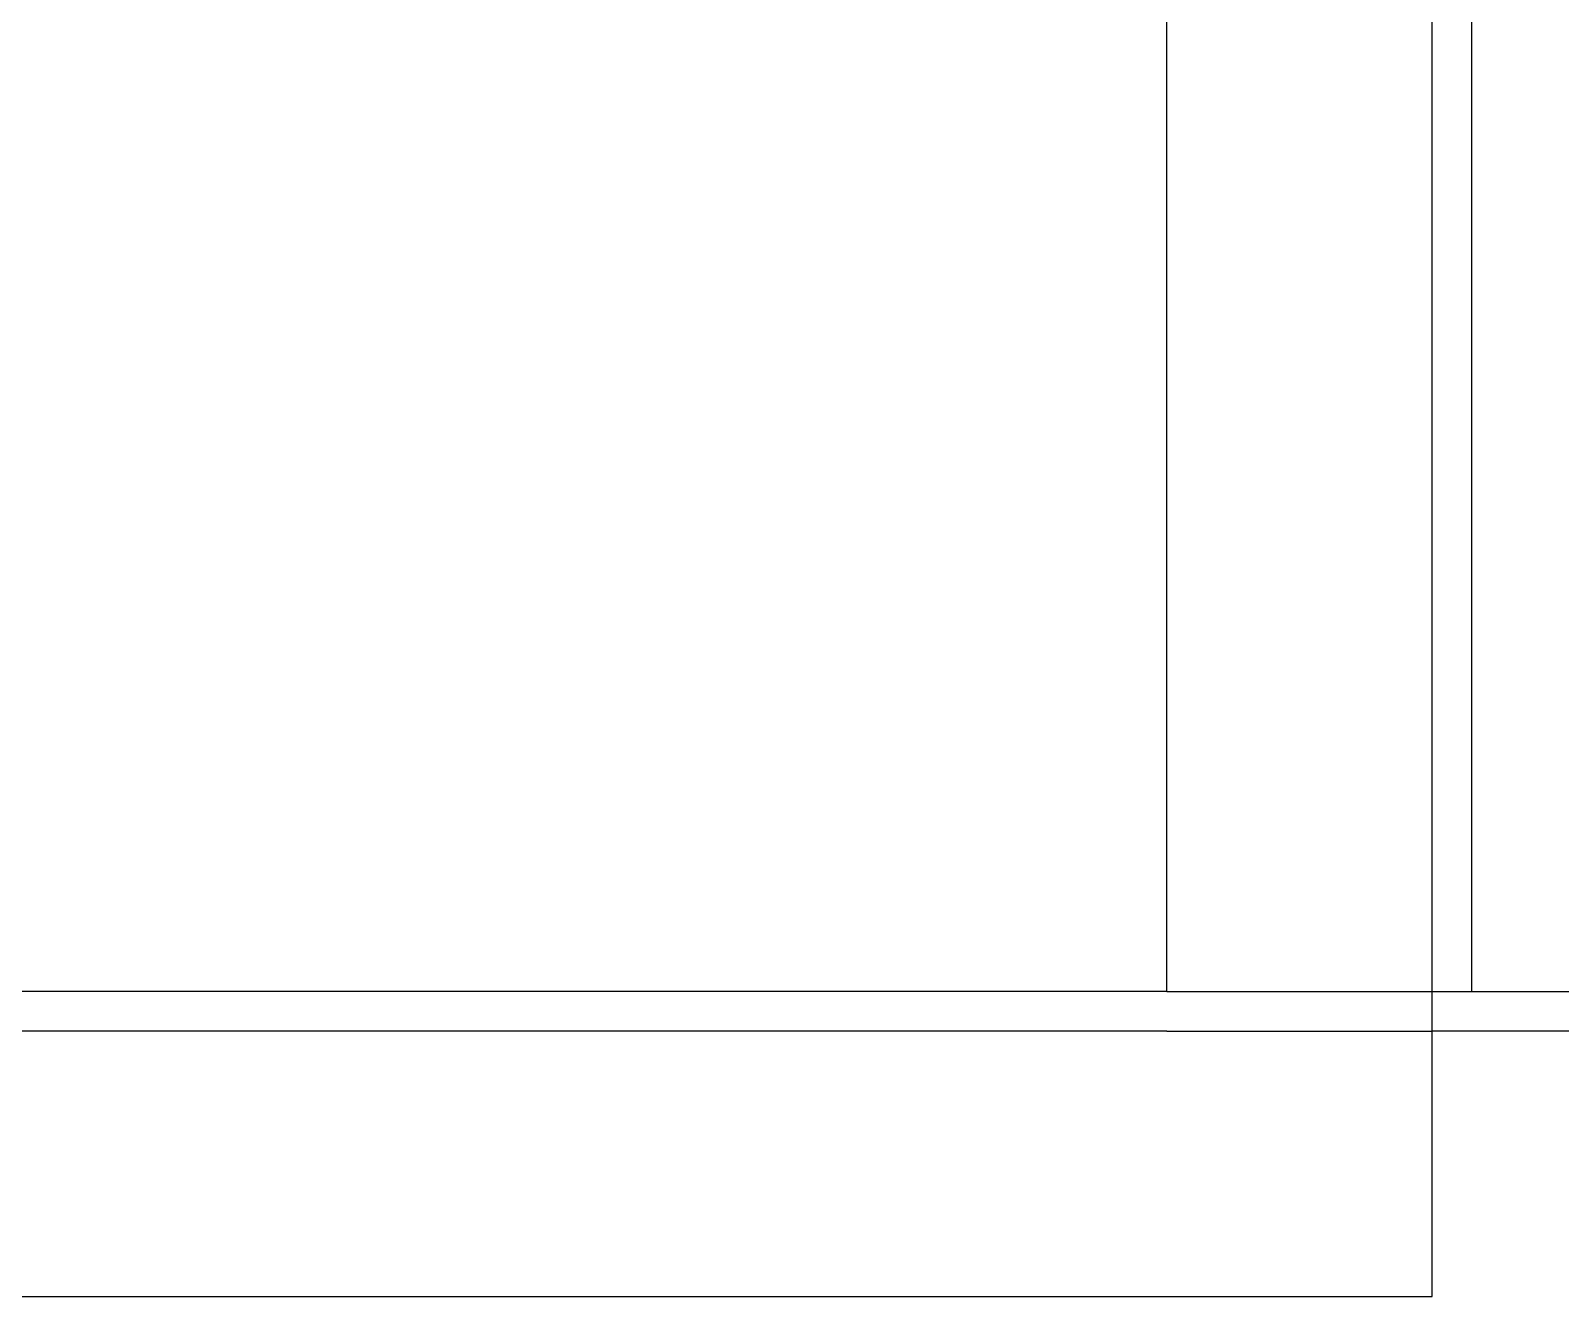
# Model space of a CAD drawing. Header units: millimetres. Extents: x 2513 to 2669, y 1505 to 1675.
# Drawn here: x 2552.97 to 2558.74, y 1504.71 to 1509.48 of the extents above; entities that cross this region are included whole.
import ezdxf

# ---------------------------------------------------------------- set-up
doc = ezdxf.new("R2010")
doc.units = ezdxf.units.MM

msp = doc.modelspace()

# ---------------------------------------------------------------- linework, layer by layer
at = {"color": 7, "true_color": 0xffffff}
for p, q in [((2558.4057, 1505.8578), (2558.4057, 1514.2578)), ((2558.2557, 1505.8578), (2618.5557, 1505.8578)), ((2558.2557, 1505.8578), (2618.5557, 1505.8578))]:
    msp.add_line(p, q, dxfattribs=at)
for p, q in [((2557.2557, 1505.8578), (2557.2557, 1509.8578)), ((2558.2557, 1505.8578), (2558.2557, 1509.8578)), ((2557.2557, 1505.8578), (2543.2557, 1505.8578)), ((2557.2557, 1505.8578), (2558.2557, 1505.8578)), ((2558.2557, 1504.7078), (2558.2557, 1505.8578)), ((2557.2557, 1505.7078), (2538.2557, 1505.7078)), ((2557.2557, 1505.7078), (2558.2557, 1505.7078)), ((2638.5557, 1505.7078), (2558.2557, 1505.7078)), ((2537.2557, 1504.7078), (2558.2557, 1504.7078))]:
    msp.add_line(p, q)

doc.saveas('drawing.dxf')
